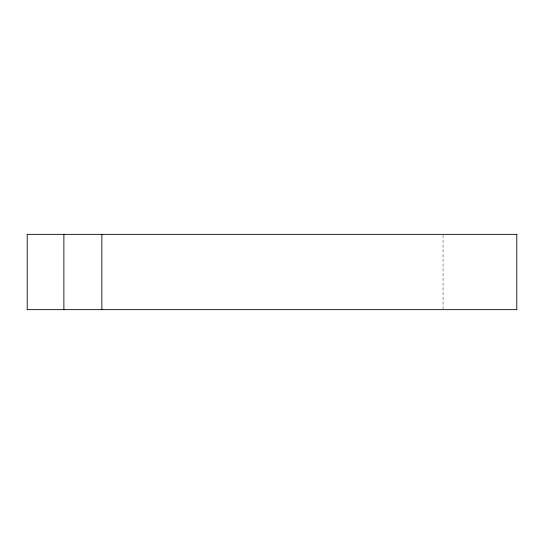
<?xml version="1.0" encoding="UTF-8"?>
<svg xmlns="http://www.w3.org/2000/svg" width="544" height="544" viewBox="0 0 544 544"><rect width="100%" height="100%" fill="white"/><g stroke="black" fill="none" stroke-linecap="round" stroke-linejoin="round"><path stroke-width="0.41" stroke-dasharray="2.72 2.04" d="M443.054 235.198L443.054 308.802"/><path stroke-width="0.82" d="M101.857 234.348L101.857 309.652M63.879 234.348L63.879 309.652M516.8 234.348L27.2 234.348L27.2 309.652L516.8 309.652L516.8 234.348"/></g></svg>
